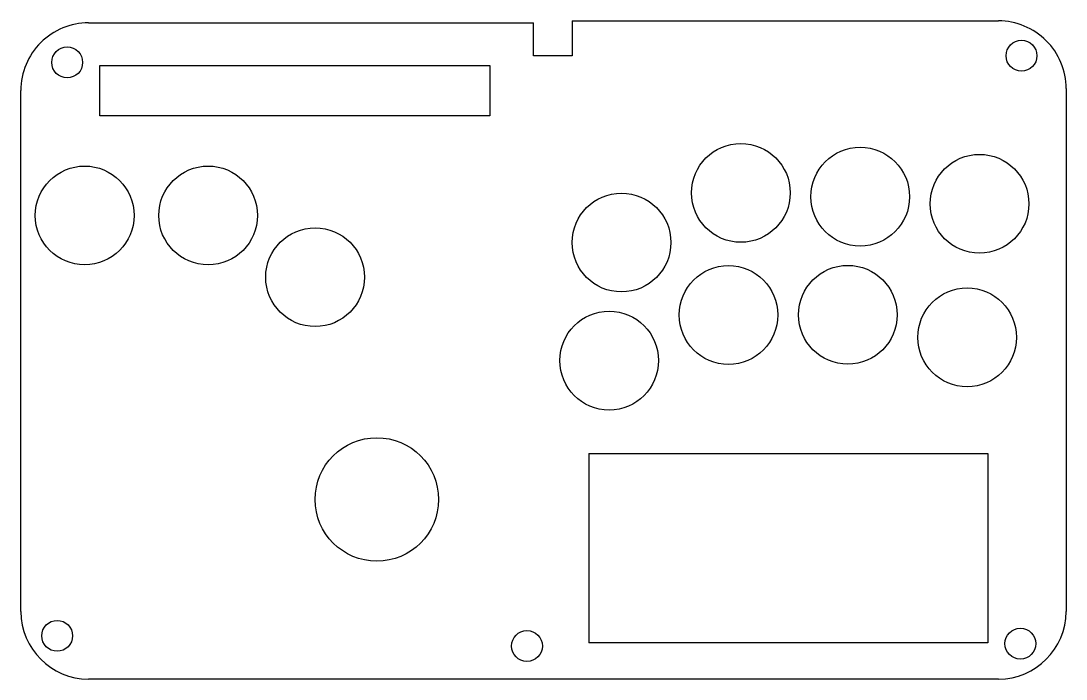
# Model space of a CAD drawing. Extents: x -128 to 126, y -68 to 92.
import ezdxf

# ---------------------------------------------------------------- set-up
doc = ezdxf.new("R2010")
doc.units = 0
doc.layers.add('Sketch', color=7, linetype='CONTINUOUS')

msp = doc.modelspace()

# ---------------------------------------------------------------- linework, layer by layer
at = {"layer": 'Sketch'}
for p, q in [((-111.921, 91.5022), (-20.9197, 91.5022)), ((-20.9197, 91.5022), (-3.81132, 91.5022)), ((-3.81132, 83.5022), (-3.81132, 91.5022)), ((5.58868, 91.9588), (5.58868, 83.5022)), ((5.58868, 91.9588), (109.162, 91.9588)), ((5.58868, 83.5022), (-3.81132, 83.5022)), ((-109.165, 81.0959), (-14.4035, 81.0959)), ((-109.165, 68.8686), (-109.165, 81.0959)), ((-14.4035, 81.0959), (-14.4035, 68.8686)), ((-128.379, -51.5127), (-128.379, 75.0699)), ((125.621, 75.5265), (125.621, -51.5127)), ((-14.4035, 68.8686), (-109.165, 68.8686)), ((9.64095, -13.1583), (106.641, -13.1583)), ((9.64095, -13.1583), (9.64095, -59.1583)), ((106.641, -13.1583), (106.641, -59.1583)), ((106.641, -59.1583), (9.64095, -59.1583)), ((109.188, -67.945), (-111.947, -67.945))]:
    msp.add_line(p, q, dxfattribs=at)
for centre, radius in [((114.788, 83.5025), 3.75), ((-117.125, 81.8731), 3.75), ((46.5793, 50.1785), 12), ((75.5793, 49.2585), 12), ((104.579, 47.5285), 12), ((-112.879, 44.6956), 12), ((-82.8786, 44.6956), 12), ((17.5793, 38.1185), 12), ((-56.8786, 29.6956), 12), ((43.5793, 20.5185), 12), ((72.5793, 20.5585), 12), ((101.579, 15.0785), 12), ((14.5793, 9.42853), 12), ((-41.8786, -24.3044), 15), ((-119.569, -57.4375), 3.75), ((114.516, -59.3384), 3.75), ((-5.39944, -59.9139), 3.75)]:
    msp.add_circle(centre, radius, dxfattribs=at)
for centre, start, end in [((-111.947, 75.0699), 89.9091, 180), ((109.188, 75.5265), 0, 90.091), ((-111.947, -51.5127), 180, -90), ((109.188, -51.5127), -90, 0)]:
    msp.add_arc(centre, 16.4323, start, end, dxfattribs=at)

doc.saveas('drawing.dxf')
